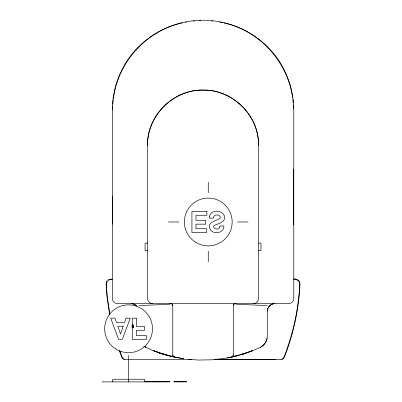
<?xml version="1.0" encoding="UTF-8"?>
<svg xmlns="http://www.w3.org/2000/svg" width="402" height="402" viewBox="0 0 402 402"><rect width="100%" height="100%" fill="white"/><g stroke="black" fill="none" stroke-linecap="round" stroke-linejoin="round"><path stroke-width="0.6" d="M112.304 224.105L112.359 195.98M147.584 145.248C146.901 115.625 173.513 89.455 203.04 90.098C232.507 89.455 259.089 115.53 258.496 145.102L258.496 298.621C258.506 301.314 256.134 303.641 253.451 303.621M112.54 109.103L112.746 106.038M112.872 104.198L113.163 99.912M113.243 98.686L115.635 86.018L119.444 74.973L124.69 64.491C137.142 43.532 158.383 28.06 182.232 22.934M267.094 338.479C266.37 342.363 263.491 345.846 260.094 347.434C264.4 345.413 267.31 340.886 267.315 336.132L267.315 311.123C267.295 307.088 270.842 303.6 274.862 303.621C270.842 303.6 267.295 307.088 267.315 311.123M233.356 305.103L233.879 304.203L234.788 303.691L233.874 304.208L233.286 305.62L233.286 355.087L232.843 356.343L231.703 357.041L226.979 357.986L212.658 359.785L198.226 360.041L188.618 359.353M233.286 355.087L232.838 356.343M293.661 224.969L293.661 169.101M106.47 281.752L106.078 283.857L106.952 296.239L109.615 314.565M107.233 281.269L106.294 284.299L107.259 296.832L109.957 314.831M236.054 303.621L235.311 303.691L235.607 303.621M232.13 356.896L232.517 356.659M108.203 279.832L112.057 278.963M107.972 280.531L109.841 279.722L112.269 279.39M260.094 347.434C249.577 352.363 238.406 355.881 226.984 357.981M240.803 354.725L252.516 350.705L241.381 354.554L244.748 353.504L231.693 357.031L233.245 356.695M281.591 359.353L282.696 358.875L283.832 357.423C293.108 334.132 298.48 309.334 299.781 284.299C300.038 281.048 296.726 279.154 293.807 279.39M236.823 355.82L234.306 356.448M185.267 22.356L186.483 22.125M193.186 21.09L194.417 21.015M199.342 20.708L200.573 20.633M139.007 305.62L169.765 304.203M214.306 359.403L275.682 359.308M168.413 221.979L179.041 221.979M237.481 221.979L248.104 221.979M145.288 243.089L147.584 243.089M258.496 243.089L260.787 243.089M145.288 250.587L147.584 250.587M258.496 250.587L260.787 250.587M132.127 325.409L133.323 325.409M132.127 325.806L133.323 325.806M132.127 326.208L133.323 326.208M132.127 326.605L133.72 326.605L133.72 327.801L132.127 327.801L132.127 325.012L133.323 325.012L133.323 327.801M132.127 327.002L133.72 327.002M132.127 327.399L133.72 327.399M125.082 359.418L191.819 359.418M214.256 359.418L280.998 359.418M281.405 359.418L283.144 358.87L284.279 357.408C293.49 333.962 298.842 309.027 299.998 283.857C300.269 280.31 296.455 278.626 293.415 278.877M102.002 381.9L169.86 381.895L169.86 381.362L145.353 381.362L145.353 381.895M236.311 304.203L267.069 305.62M211.658 21.015L212.894 21.09M124.635 359.418L123.459 359.172L122.077 357.971L119.314 350.604M152.624 303.621C149.941 303.641 147.569 301.314 147.584 298.621L147.584 145.102C146.986 115.53 173.569 89.455 203.04 90.098C232.562 89.455 259.174 115.625 258.496 145.248M170.724 303.621L171.217 303.691L170.629 303.621M219.592 22.125L222.628 22.703M223.844 22.934C247.692 28.06 268.933 43.532 281.385 64.491L286.631 74.973L290.44 86.018L292.746 97.46M172.83 356.695L183.845 358.75C170.046 356.614 156.303 352.815 143.941 346.233M171.77 356.448L169.257 355.82M165.272 354.725L174.383 357.031L173.237 356.343L172.79 355.087L172.79 305.62L172.523 304.626L171.785 303.892L172.518 304.621L172.79 305.631M124.484 359.353L122.53 357.986L119.866 350.986M145.981 347.434L143.976 346.258M170.021 303.621L169.76 303.621M173.237 356.343L172.79 355.087M292.872 99.299L293.123 102.972M293.244 104.811L293.495 108.49M261.014 243.341L261.014 250.335M208.261 182.136L208.261 192.759M208.261 251.2L208.261 261.828M176.342 381.362L176.342 381.895M167.111 381.362L167.111 381.895M163.112 381.362L163.112 381.895M162.011 381.362L162.011 381.895M157.996 381.362L157.996 381.895M157.674 381.362L157.674 381.895M157.373 381.362L157.373 381.895M153.313 381.362L153.313 381.895M152.152 381.362L152.152 381.895M148.187 381.362L148.187 381.895M145.062 243.341L145.062 250.335M144.474 381.9L144.474 379.242L112.66 379.242L112.66 381.9M132.926 325.012L132.926 327.801M132.524 325.012L132.524 327.801M128.565 355.338L128.565 381.9M112.299 110.329L112.299 298.621C112.399 301.229 114.696 303.59 117.334 303.621L288.742 303.621C291.38 303.59 293.676 301.229 293.777 298.621L293.777 110.329C293.887 74.571 270.641 40.602 237.627 27.125L237.527 27.065C215.663 17.969 190.412 17.969 168.554 27.065L168.448 27.125C135.434 40.602 112.188 74.571 112.299 110.329M209.502 216.196L209.266 218.11L213.306 218.115C213.236 214.643 218.507 213.834 220.165 216.472L220.17 218.286C216.015 221.1 206.131 222.115 210.346 229.668C213.904 235.024 224.19 233.029 223.914 226.009L220.045 226.009L219.206 228.235C217.653 229.467 214.969 229.306 213.859 227.562A1.729 1.729 0 0 1 214.452 225.256C218.713 223.618 226.09 221.984 224.341 215.768C222.623 211.346 216.758 210.231 212.784 212.105A6.256 6.256 0 0 0 209.502 216.196M126.042 318.168L124.53 322.54L116.449 322.54L114.932 318.168L110.726 318.168L118.635 339.373L122.339 339.373L130.253 318.168L126.042 318.168M123.183 326.238L120.489 333.987L117.796 326.238L123.183 326.238M107.017 280.837L106.776 281.33L107.017 280.837M206.909 211.382L191.93 211.382L191.93 232.582L206.573 232.582L206.573 228.708L195.97 228.708L195.97 224.165L205.734 224.165L205.734 220.291L195.97 220.291L195.97 215.256L206.909 215.256L206.909 211.382M171.086 303.887L170.438 303.686L171.086 303.887M136.308 318.168L132.268 318.168L132.268 339.373L146.403 339.373L146.403 335.499L136.308 335.499L136.308 330.298L144.554 330.298L144.554 326.424L136.308 326.424L136.308 318.168M186.548 381.362L173.8 381.362L173.8 381.895L186.548 381.895L186.548 381.362M133.152 303.877L131.198 303.621L133.173 303.882L134.977 304.626L136.544 305.816L134.992 304.636L133.173 303.882M169.513 355.891L161.328 353.504L169.513 355.891M164.694 354.554L157.423 352.162L164.694 354.554M159.931 353.041L153.559 350.705L159.931 353.041M115.334 348.685A23.909 23.909 0 0 0 152.428 330.273A23.909 23.909 0 0 0 117.937 307.354A23.909 23.909 0 0 0 115.334 348.685M195.03 241.893A23.909 23.909 0 0 0 232.12 223.482A23.909 23.909 0 0 0 197.628 200.563A23.909 23.909 0 0 0 195.03 241.893"/></g></svg>
